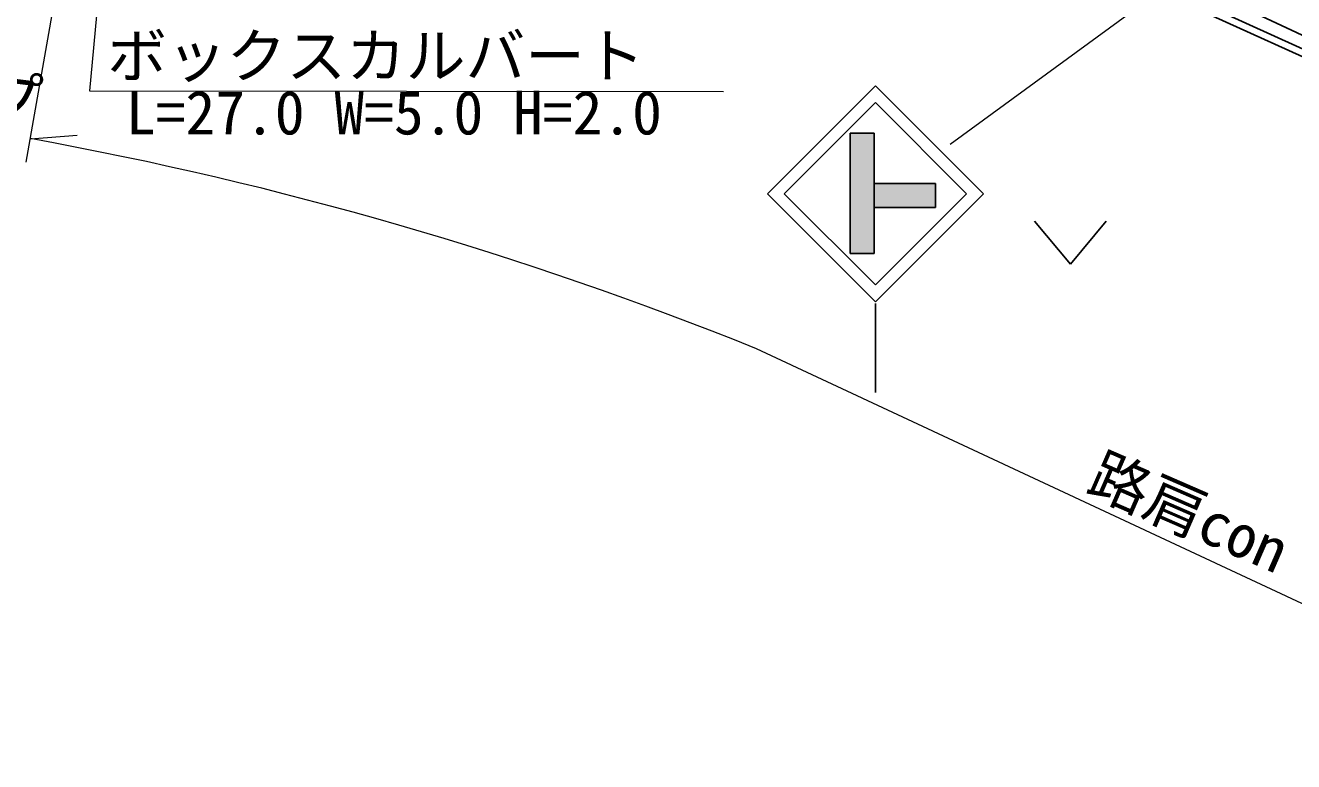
# Model space of a CAD drawing. Units: millimetres at full size, sheet at 1:1000; details may follow other scales. Extents: x 40000 to 680000, y 20000 to 380000.
# Drawn here: x 228064 to 281172, y 263155 to 293995 of the extents above; entities that cross this region are included whole.
import ezdxf
from ezdxf.enums import TextEntityAlignment as Align

# ---------------------------------------------------------------- set-up
doc = ezdxf.new("R2010")
doc.units = ezdxf.units.MM
doc.header["$LTSCALE"] = 1000
for name, color, linetype, lineweight in [('M-BGD', 7, 'Continuous', 25), ('M-STR-HTXT', 7, 'Continuous', 13), ('M-STR-STRC', 7, 'Continuous', 25)]:
    doc.layers.add(name, color=color, linetype=linetype, lineweight=lineweight)
doc.styles.add('ＭＳ ゴシック', font='')
doc.styles.get('ＭＳ ゴシック').set_extended_font_data('MS Gothic')

msp = doc.modelspace()

# ---------------------------------------------------------------- hatches: boundary and pattern name
at = {"layer": 'M-STR-STRC'}
msp.add_hatch(color=256, dxfattribs=at).paths.add_polyline_path([(263606, 289482), (262606, 289482), (262606, 284433), (263606, 284433), (263606, 286371), (266171, 286371), (266171, 287371), (263606, 287371)])

# ---------------------------------------------------------------- linework, layer by layer
at = {"layer": 'M-BGD'}
for p, q in [((270323, 285797), (271823, 283997)), ((271823, 283997), (273323, 285797))]:
    msp.add_line(p, q, dxfattribs=at)
for points in [[(308034, 281515), (285988, 291505), (274926, 296679), (265918, 300508), (256975, 303950), (247935, 306870), (238746, 309217), (232990, 310428)], [(285759, 291100), (274825, 296064), (263191, 300807), (251321, 304936), (239236, 308159)], [(285635, 290827), (274706, 295789), (263085, 300527), (251233, 304649), (239168, 307867)]]:
    msp.add_lwpolyline(points, dxfattribs=at)
at = {"layer": 'M-STR-HTXT'}
for p, q in [((228100, 288264), (229899, 298502)), ((280192, 298798), (266788, 289001)), ((228273, 289249), (230231, 289402)), ((326085, 248949), (258673, 280448))]:
    msp.add_line(p, q, dxfattribs=at)
msp.add_lwpolyline([(232207, 306892), (230744, 291258), (257292, 291229)], dxfattribs=at)
msp.add_arc((200584, 136703), 155039, 67.99593, 79.71226, dxfattribs=at)
at = {"layer": 'M-STR-STRC'}
for p, q in [((263661, 291469), (259136, 286943)), ((268187, 286943), (263661, 291469)), ((263661, 290762), (259843, 286943)), ((267480, 286943), (263661, 290762)), ((262606, 289482), (262606, 284433)), ((262606, 289482), (263606, 289482)), ((263606, 289482), (263606, 284433)), ((263606, 287371), (266171, 287371)), ((266171, 287371), (266171, 286371)), ((259136, 286943), (263661, 282418)), ((259843, 286943), (263661, 283125)), ((263661, 283125), (267480, 286943)), ((263661, 282418), (268187, 286943)), ((263606, 286371), (266171, 286371)), ((262606, 284433), (263606, 284433)), ((263661, 282347), (263658, 278624))]:
    msp.add_line(p, q, dxfattribs=at)

# ---------------------------------------------------------------- texts
at = {"layer": 'M-STR-HTXT', "style": 'ＭＳ ゴシック'}
msp.add_text('ボックスカルバート', height=1833, dxfattribs=at).set_placement((231492, 291258), align=Align.BOTTOM_LEFT)
for s, rotation, p in [('ガードパイプ', 352.773, (221118, 290303)), ('路肩con', 336.457, (276202, 272258))]:
    msp.add_text(s, height=1833, rotation=rotation, dxfattribs=at).set_placement(p, align=Align.BOTTOM_CENTER)
msp.add_text('L=27.0 W=5.0 H=2.0', height=1833, dxfattribs=at).set_placement((243497, 291258), align=Align.TOP_CENTER)

doc.saveas('drawing.dxf')
